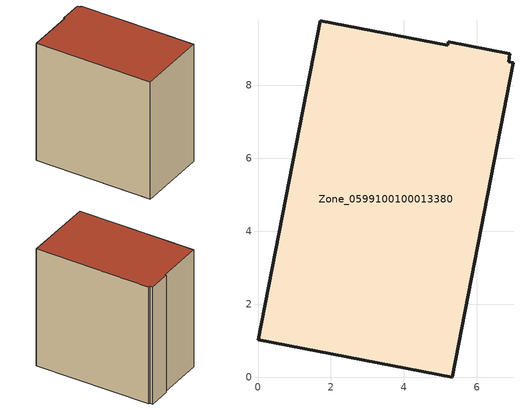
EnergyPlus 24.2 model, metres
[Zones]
Zone_0599100100013380
 floor ground (C_G): 1.7,9.78 5.2,9.1 5.21,9.19 6.91,8.86 6.87,8.65 6.99,8.63 5.32,0 0,1.03 z0
 wall outside (C_F): 5.2,9.1 1.7,9.78 0,1.03 5.32,0 6.99,8.63 6.87,8.65 6.91,8.86 5.21,9.19 5.2,9.1 z0:9.22
 roof outside (C_R): 5.32,0 6.99,8.63 6.87,8.65 6.91,8.86 5.21,9.19 5.2,9.1 1.7,9.78 0,1.03 z9.22
[BUILDING]
Pand.0599100100013380: North Axis=0; Terrain=City; Loads Convergence Tolerance Value=0.04; Temperature Convergence Tolerance Value=0.4; Solar Distribution=FullExterior; Maximum Number of Warmup Days=25; Minimum Number of Warmup Days=1
[Site:Location]
Rotterdam.The.Hague.AP_ZH_NLD Design_Conditions: Latitude=51.96; Longitude=4.45; Time Zone=1; Elevation=-4.5
[SITE:GROUNDTEMPERATURE:BUILDINGSURFACE]
18, 18, 18, 18, 18, 18, 18, 18, 18, 18, 18, 18
[MATERIAL] Thermal Absorptance=0.9; Solar Absorptance=0.7; Visible Absorptance=0.7
Name | Roughness | Thickness | Conductivity | Density | Specific Heat
G.TI.2015-2018 | MediumSmooth | 0.15 | 0.0428571 | 540 | 1210
F.TI.2015-2018 | Rough | 0.3 | 0.0666667 | 1920 | 840
R.TI.2015-2018 | MediumRough | 0.2 | 0.0333333 | 1500 | 1000
[CONSTRUCTION]
C_G: G.TI.2015-2018
C_F: F.TI.2015-2018
C_R: R.TI.2015-2018
[ZONE]
Zone_0599100100013380: Type=1; Multiplier=1; Ceiling Height=Autocalculate; Volume=Autocalculate; Floor Area=autocalculate; Part of Total Floor Area=Yes
[ZONEINFILTRATION:DESIGNFLOWRATE]
Infil_Zone_0599100100013380: Zone or ZoneList or Space or SpaceList=Zone_0599100100013380; Schedule=AlwaysOn; Design Flow Rate Calculation Method=Flow/Area; Flow Rate per Floor Area=0.0015; Constant Term Coefficient=1; Temperature Term Coefficient=0; Velocity Term Coefficient=0; Velocity Squared Term Coefficient=0
[HVACTEMPLATE:ZONE:IDEALLOADSAIRSYSTEM]
Zone_0599100100013380: Maximum Heating Supply Air Temperature=50; Minimum Cooling Supply Air Temperature=13; Maximum Heating Supply Air Humidity Ratio=0.0156; Minimum Cooling Supply Air Humidity Ratio=0.0077; Heating Limit=NoLimit; Cooling Limit=NoLimit; Dehumidification Control Type=ConstantSensibleHeatRatio; Cooling Sensible Heat Ratio=0.7; Dehumidification Setpoint=60; Humidification Control Type=None; Humidification Setpoint=30; Outdoor Air Method=None; Outdoor Air Flow Rate per Person=0.00944; Outdoor Air Flow Rate per Zone Floor Area=0; Outdoor Air Flow Rate per Zone=0; Demand Controlled Ventilation Type=None; Outdoor Air Economizer Type=NoEconomizer; Heat Recovery Type=None; Sensible Heat Recovery Effectiveness=0.7; Latent Heat Recovery Effectiveness=0.65
[ZONECONTROL:THERMOSTAT]
ThermostatControl_Zone_0599100100013380: Zone or ZoneList=Zone_0599100100013380; Control Type Schedule=DualSetpointControlType; Control 1=Thermostat_Zone_0599100100013380; Temperature Difference Between Cutout And Setpoint=0
[THERMOSTATSETPOINT:DUALSETPOINT]
Thermostat_Zone_0599100100013380: Heating Setpoint Temperature Schedule=HeatingSetpoint_Zone_0599100100013380; Cooling Setpoint Temperature Schedule=CoolingSetpoint_Zone_0599100100013380
[SCHEDULE:COMPACT]
HeatingSetpoint_Zone_0599100100013380: Through: 12/31, For: AllDays, Until: 24:00, 21
CoolingSetpoint_Zone_0599100100013380: Through: 12/31, For: AllDays, Until: 24:00, 24
DualSetpointControlType: Through: 12/31, For: AllDays, Until: 24:00, 4
AlwaysOn: Through: 12/31, For: AllDays, Until: 24:00, 1
